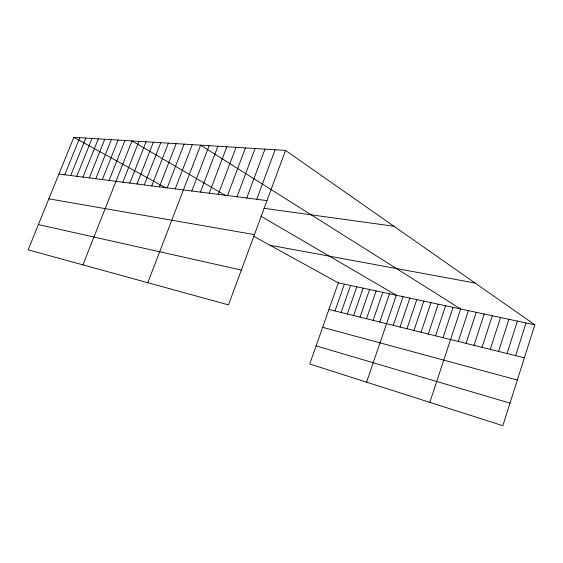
<?xml version="1.0" encoding="UTF-8"?>
<svg xmlns="http://www.w3.org/2000/svg" width="563" height="563" viewBox="0 0 563 563"><rect width="100%" height="100%" fill="white"/><g stroke="black" fill="none" stroke-linecap="round" stroke-linejoin="round"><path stroke-width="0.84" d="M285.532 150.427L228.501 304.886L28.15 249.817L73.844 137.309L285.532 150.427L534.85 324.83L502.829 425.691L309.727 363.994L338.314 282.851L253.589 236.228M515.631 355.64L526.053 322.951M507.024 353.508L517.411 321.1M490.232 349.356L500.535 317.497M498.558 351.411L508.903 319.284M482.041 347.329L492.308 315.744M473.983 345.33L484.208 314.013M458.254 341.438L468.402 310.635M466.058 343.374L476.242 312.31M429.808 402.362L460.682 308.988L200.604 145.163L147.787 282.696M443.025 337.666L453.081 307.363M428.26 334.014L438.232 304.196M435.579 335.829L445.6 305.765M421.047 332.233L430.984 302.648M406.943 328.743L416.796 299.615M413.939 330.474L423.833 301.121M400.054 327.033L409.864 298.137M366.583 382.157L396.31 295.237L260.803 216.122M393.263 325.358L403.038 296.68M379.786 322.022L389.476 293.78M366.513 318.735L376.119 290.93M373.1 320.361L382.749 292.345M360.017 317.124L369.588 289.53M347.322 313.985L356.808 286.806M353.62 315.54L363.149 288.157M334.985 310.931L344.394 284.153M341.108 312.444L350.552 285.469M256.742 199.295L275.11 149.786M246.742 198.021L264.962 149.153M237.002 196.776L255.067 148.541M218.247 194.376L236.01 147.358M227.501 195.565L245.419 147.942M209.218 193.229L226.833 146.788M200.407 192.103L217.881 146.232M191.807 191.005L209.14 145.69M175.22 188.886L192.272 144.649M167.211 187.859L184.129 144.142M159.392 186.86L176.17 143.649M144.276 184.931L160.786 142.692M151.75 185.889L168.393 143.164M136.971 183.995L153.347 142.235M122.833 182.194L138.955 141.341M129.821 183.088L146.077 141.785M82.909 264.87L131.995 140.912L225.819 195.692M102.346 179.576L118.096 140.046M109.095 180.434L124.972 140.476M89.285 177.908L104.788 139.223M95.745 178.731L111.368 139.631M76.765 176.31L92.029 138.435M82.958 177.099L98.342 138.822M70.699 175.529L85.843 138.048M64.752 174.776L79.784 137.675M58.932 174.03L267.003 200.604M263.941 208.303L393.938 226.256M48.861 198.823L254.448 234.616M269.959 245.236L475.081 283.02M338.314 282.851L534.85 324.83M38.397 224.595L241.358 270.071M328.947 309.439L524.378 357.808M322.641 327.335L517.32 380.039M316.11 345.879L509.994 403.122M73.844 137.309L165.867 187.951"/></g></svg>
